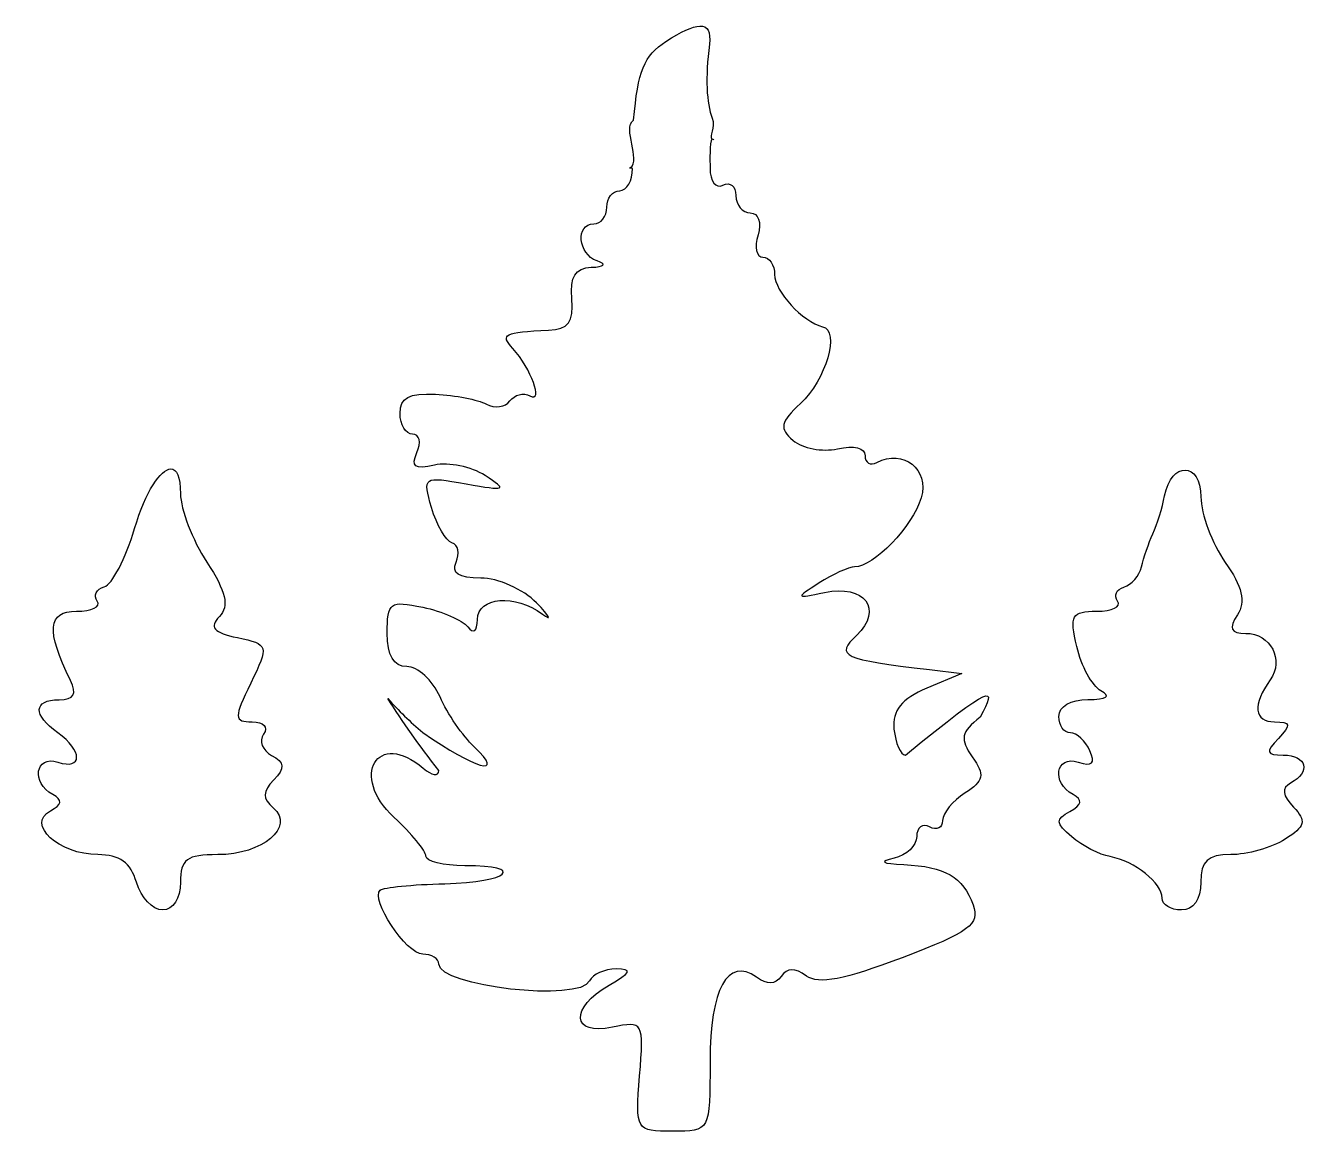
# Model space of a CAD drawing. Header units: centimetres. Extents: x -9.5 to 9.5, y -3.3 to 13.1.
import ezdxf

# ---------------------------------------------------------------- set-up
doc = ezdxf.new("R2010")
doc.units = ezdxf.units.CM
doc.header["$MEASUREMENT"] = 0
doc.layers.add('Layer 1', color=7, linetype='Continuous')

msp = doc.modelspace()

# ---------------------------------------------------------------- linework, layer by layer
at = {"layer": 'Layer 1'}
for points, knots in [([(0.48079, 13.08513), (0.37478, 13.08132), (0.21023, 13.00465), (-0.02026, 12.85527), (-0.02026, 12.85527), (-0.34323, 12.64596), (-0.43692, 12.41909), (-0.49982, 11.6878), (-0.49982, 11.6878), (-0.67198, 11.57719), (-0.38522, 11.0932), (-0.54943, 10.985), (-0.54943, 10.985), (-0.55397, 10.98201), (-0.55813, 10.97889), (-0.56266, 10.9759), (-0.56266, 10.9759), (-0.54688, 10.9752), (-0.53138, 10.97509), (-0.51553, 10.97425), (-0.51553, 10.97425), (-0.51553, 10.79209), (-0.60118, 10.64269), (-0.70653, 10.64269), (-0.70653, 10.64269), (-0.81187, 10.64269), (-0.89835, 10.53246), (-0.89835, 10.39712), (-0.89835, 10.39712), (-0.89835, 10.26179), (-0.98483, 10.15073), (-1.09017, 10.15073), (-1.09017, 10.15073), (-1.36585, 10.15073), (-1.32649, 9.70162), (-1.04221, 9.60337), (-1.04221, 9.60337), (-0.89571, 9.55274), (-0.92944, 9.51538), (-1.12903, 9.50746), (-1.12903, 9.50746), (-1.36361, 9.49815), (-1.44389, 9.36805), (-1.41594, 9.04361), (-1.41594, 9.04361), (-1.38593, 8.69538), (-1.46502, 8.58854), (-1.76073, 8.57563), (-1.76073, 8.57563), (-2.42201, 8.54676), (-2.48257, 8.51578), (-2.29238, 8.30526), (-2.29238, 8.30526), (-2.01738, 8.00087), (-1.83345, 7.49477), (-2.03689, 7.60246), (-2.03689, 7.60246), (-2.13375, 7.65373), (-2.26732, 7.61956), (-2.33455, 7.52639), (-2.33455, 7.52639), (-2.40178, 7.43322), (-2.55907, 7.41178), (-2.68347, 7.47926), (-2.68347, 7.47926), (-2.80787, 7.54674), (-3.14618, 7.61277), (-3.43588, 7.62643), (-3.43588, 7.62643), (-3.83426, 7.64522), (-3.96339, 7.57646), (-3.96339, 7.34283), (-3.96339, 7.34283), (-3.96339, 7.17294), (-3.87939, 7.0336), (-3.77735, 7.0336), (-3.77735, 7.0336), (-3.67531, 7.0336), (-3.64655, 6.91141), (-3.71368, 6.76158), (-3.71368, 6.76158), (-3.8083, 6.55039), (-3.74984, 6.50829), (-3.45323, 6.57472), (-3.45323, 6.57472), (-3.24279, 6.62185), (-2.90484, 6.55256), (-2.70247, 6.42093), (-2.70247, 6.42093), (-2.36369, 6.20057), (-2.38649, 6.19101), (-2.98359, 6.29773), (-2.98359, 6.29773), (-3.62084, 6.41163), (-3.62981, 6.40558), (-3.49622, 5.94468), (-3.49622, 5.94468), (-3.42145, 5.68671), (-3.28524, 5.45217), (-3.1936, 5.42378), (-3.1936, 5.42378), (-3.10196, 5.3954), (-3.07439, 5.26638), (-3.13242, 5.13687), (-3.13242, 5.13687), (-3.20641, 4.97173), (-3.09716, 4.90123), (-2.76779, 4.90123), (-2.76779, 4.90123), (-2.50949, 4.90123), (-2.13637, 4.73547), (-1.93849, 4.53247), (-1.93849, 4.53247), (-1.74061, 4.32947), (-1.70172, 4.25515), (-1.85167, 4.36793), (-1.85167, 4.36793), (-2.25209, 4.66908), (-2.81315, 4.62155), (-2.81657, 4.28607), (-2.81657, 4.28607), (-2.81837, 4.1096), (-2.87394, 4.06806), (-2.96044, 4.17858), (-2.96044, 4.17858), (-3.03783, 4.27747), (-3.33799, 4.40807), (-3.62769, 4.46879), (-3.62769, 4.46879), (-4.11445, 4.57082), (-4.15438, 4.54199), (-4.15438, 4.08432), (-4.15438, 4.08432), (-4.15438, 3.74989), (-4.05972, 3.58905), (-3.86251, 3.58905), (-3.86251, 3.58905), (-3.70189, 3.58905), (-3.48062, 3.38638), (-3.37055, 3.13843), (-3.37055, 3.13843), (-3.26048, 2.89048), (-3.0332, 2.55813), (-2.86619, 2.40008), (-2.86619, 2.40008), (-2.3761, 1.93627), (-2.85801, 2.07047), (-3.62356, 2.61092), (-3.62356, 2.61092), (-3.81404, 2.76884), (-3.98717, 2.93642), (-4.14446, 3.1128), (-4.14446, 3.1128), (-3.92973, 2.77524), (-3.67914, 2.42059), (-3.38874, 2.0462), (-3.38874, 2.0462), (-3.38874, 1.95598), (-3.49181, 1.97151), (-3.6186, 2.0801), (-3.6186, 2.0801), (-4.29902, 2.66285), (-4.71457, 1.96494), (-4.05186, 1.3525), (-4.05186, 1.3525), (-3.79231, 1.11264), (-3.57974, 0.85325), (-3.57974, 0.7762), (-3.57974, 0.7762), (-3.57974, 0.69915), (-3.32113, 0.63647), (-3.0051, 0.63647), (-3.0051, 0.63647), (-2.07772, 0.63647), (-2.34925, 0.39216), (-3.30193, 0.36941), (-3.30193, 0.36941), (-3.77988, 0.358), (-4.20989, 0.31542), (-4.25691, 0.27515), (-4.25691, 0.27515), (-4.41225, 0.14211), (-3.87192, -0.67357), (-3.6277, -0.67487), (-3.6277, -0.67487), (-3.49602, -0.67557), (-3.38875, -0.7416), (-3.38875, -0.82204), (-3.38875, -0.82204), (-3.38875, -1.15624), (-1.29561, -1.39081), (-1.15302, -1.07257), (-1.15302, -1.07257), (-1.10923, -0.97483), (-0.93149, -0.8948), (-0.7578, -0.8948), (-0.7578, -0.8948), (-0.51207, -0.8948), (-0.53532, -0.94799), (-0.86198, -1.13375), (-0.86198, -1.13375), (-1.45348, -1.47012), (-1.42058, -1.89022), (-0.8132, -1.75965), (-0.8132, -1.75965), (-0.35765, -1.66173), (-0.34708, -1.6808), (-0.41054, -2.47981), (-0.41054, -2.47981), (-0.47481, -3.28904), (-0.46786, -3.30085), (0.07894, -3.30085), (0.07894, -3.30085), (0.63224, -3.30085), (0.63374, -3.29804), (0.63374, -2.26732), (0.63374, -2.26732), (0.63374, -1.18859), (0.89478, -0.7135), (1.32083, -1.01634), (1.32083, -1.01634), (1.48345, -1.13193), (1.59781, -1.12769), (1.68711, -1.00394), (1.68711, -1.00394), (1.77931, -0.87616), (1.88864, -0.87482), (2.06331, -0.99898), (2.06331, -0.99898), (2.24304, -1.12673), (2.62535, -1.05384), (3.48296, -0.72778), (3.48296, -0.72778), (4.48596, -0.34645), (4.63902, -0.23245), (4.53468, 0.05439), (4.53468, 0.05439), (4.3826, 0.47248), (4.12076, 0.6254), (3.50694, 0.65301), (3.50694, 0.65301), (3.1797, 0.66773), (3.13401, 0.69765), (3.36307, 0.74892), (3.36307, 0.74892), (3.54742, 0.79018), (3.69793, 0.93403), (3.69793, 1.06807), (3.69793, 1.06807), (3.69793, 1.20211), (3.78441, 1.26604), (3.88975, 1.21028), (3.88975, 1.21028), (3.99509, 1.15452), (4.08157, 1.19721), (4.08157, 1.30536), (4.08157, 1.30536), (4.08157, 1.41352), (4.23208, 1.59823), (4.41643, 1.71546), (4.41643, 1.71546), (4.69211, 1.89077), (4.71111, 1.98555), (4.52309, 2.24959), (4.52309, 2.24959), (4.33519, 2.51345), (4.35602, 2.61824), (4.63885, 2.83746), (4.63885, 2.83746), (4.89267, 3.3071), (4.8579, 3.35616), (3.53091, 2.27687), (3.53091, 2.27687), (3.4583, 2.27687), (3.3819, 2.45012), (3.36141, 2.66217), (3.36141, 2.66217), (3.33491, 2.93636), (3.47538, 3.11094), (3.84676, 3.2674), (3.84676, 3.2674), (3.84676, 3.2674), (4.36849, 3.48733), (4.36849, 3.48733), (4.36849, 3.48733), (4.36849, 3.48733), (3.88976, 3.54355), (3.88976, 3.54355), (3.88976, 3.54355), (2.59884, 3.69328), (2.48323, 3.74673), (2.80497, 4.05122), (2.80497, 4.05122), (3.20956, 4.43412), (2.92461, 4.81567), (2.32955, 4.68705), (2.32955, 4.68705), (1.89738, 4.59364), (1.89355, 4.59941), (2.25017, 4.82761), (2.25017, 4.82761), (2.45466, 4.95846), (2.69247, 5.06574), (2.77768, 5.06574), (2.77768, 5.06574), (3.06092, 5.06574), (3.64106, 5.66839), (3.76491, 6.091), (3.76491, 6.091), (3.88834, 6.51218), (3.49881, 6.8219), (3.10676, 6.61438), (3.10676, 6.61438), (3.01092, 6.56365), (2.9323, 6.60918), (2.9323, 6.71525), (2.9323, 6.71525), (2.9323, 6.83129), (2.76942, 6.87195), (2.52385, 6.81695), (2.52385, 6.81695), (2.29938, 6.76668), (2.00315, 6.82254), (1.86487, 6.94097), (1.86487, 6.94097), (1.65733, 7.11872), (1.676, 7.21361), (1.97484, 7.48833), (1.97484, 7.48833), (2.35262, 7.83562), (2.5634, 8.56689), (2.30309, 8.62769), (2.30309, 8.62769), (2.00663, 8.69694), (1.5912, 9.14775), (1.5912, 9.40077), (1.5912, 9.40077), (1.5912, 9.54255), (1.51305, 9.65874), (1.41757, 9.65874), (1.41757, 9.65874), (1.32209, 9.65874), (1.28971, 9.80654), (1.34481, 9.98699), (1.34481, 9.98699), (1.40082, 10.17042), (1.35028, 10.31441), (1.23071, 10.31441), (1.23071, 10.31441), (1.11308, 10.31441), (1.01656, 10.43007), (1.01656, 10.57073), (1.01656, 10.57073), (1.01656, 10.71139), (0.93091, 10.78028), (0.82556, 10.72452), (0.82556, 10.72452), (0.72022, 10.66876), (0.63374, 10.78337), (0.63374, 10.97918), (0.63374, 10.97918), (0.63374, 11.0926), (0.62306, 11.35712), (0.66185, 11.40913), (0.66185, 11.40913), (0.61663, 11.44978), (0.71916, 11.57899), (0.66516, 11.71919), (0.66516, 11.71919), (0.57864, 11.94383), (0.56409, 12.31351), (0.62382, 12.81638), (0.62382, 12.81638), (0.64564, 13.00011), (0.60093, 13.08942), (0.48078, 13.0851), (0.48078, 13.0851), (0.48078, 13.0851), (0.48079, 13.08513), (0.48079, 13.08513)], [0, 0, 0, 0, 0.01041667, 0.01041667, 0.01041667, 0.01041667, 0.02083333, 0.02083333, 0.02083333, 0.02083333, 0.03125, 0.03125, 0.03125, 0.03125, 0.04166667, 0.04166667, 0.04166667, 0.04166667, 0.05208333, 0.05208333, 0.05208333, 0.05208333, 0.0625, 0.0625, 0.0625, 0.0625, 0.07291667, 0.07291667, 0.07291667, 0.07291667, 0.08333333, 0.08333333, 0.08333333, 0.08333333, 0.09375, 0.09375, 0.09375, 0.09375, 0.10416667, 0.10416667, 0.10416667, 0.10416667, 0.11458333, 0.11458333, 0.11458333, 0.11458333, 0.125, 0.125, 0.125, 0.125, 0.13541667, 0.13541667, 0.13541667, 0.13541667, 0.14583333, 0.14583333, 0.14583333, 0.14583333, 0.15625, 0.15625, 0.15625, 0.15625, 0.16666667, 0.16666667, 0.16666667, 0.16666667, 0.17708333, 0.17708333, 0.17708333, 0.17708333, 0.1875, 0.1875, 0.1875, 0.1875, 0.19791667, 0.19791667, 0.19791667, 0.19791667, 0.20833333, 0.20833333, 0.20833333, 0.20833333, 0.21875, 0.21875, 0.21875, 0.21875, 0.22916667, 0.22916667, 0.22916667, 0.22916667, 0.23958333, 0.23958333, 0.23958333, 0.23958333, 0.25, 0.25, 0.25, 0.25, 0.26041667, 0.26041667, 0.26041667, 0.26041667, 0.27083333, 0.27083333, 0.27083333, 0.27083333, 0.28125, 0.28125, 0.28125, 0.28125, 0.29166667, 0.29166667, 0.29166667, 0.29166667, 0.30208333, 0.30208333, 0.30208333, 0.30208333, 0.3125, 0.3125, 0.3125, 0.3125, 0.32291667, 0.32291667, 0.32291667, 0.32291667, 0.33333333, 0.33333333, 0.33333333, 0.33333333, 0.34375, 0.34375, 0.34375, 0.34375, 0.35416667, 0.35416667, 0.35416667, 0.35416667, 0.36458333, 0.36458333, 0.36458333, 0.36458333, 0.375, 0.375, 0.375, 0.375, 0.38541667, 0.38541667, 0.38541667, 0.38541667, 0.39583333, 0.39583333, 0.39583333, 0.39583333, 0.40625, 0.40625, 0.40625, 0.40625, 0.41666667, 0.41666667, 0.41666667, 0.41666667, 0.42708333, 0.42708333, 0.42708333, 0.42708333, 0.4375, 0.4375, 0.4375, 0.4375, 0.44791667, 0.44791667, 0.44791667, 0.44791667, 0.45833333, 0.45833333, 0.45833333, 0.45833333, 0.46875, 0.46875, 0.46875, 0.46875, 0.47916667, 0.47916667, 0.47916667, 0.47916667, 0.48958333, 0.48958333, 0.48958333, 0.48958333, 0.5, 0.5, 0.5, 0.5, 0.51041667, 0.51041667, 0.51041667, 0.51041667, 0.52083333, 0.52083333, 0.52083333, 0.52083333, 0.53125, 0.53125, 0.53125, 0.53125, 0.54166667, 0.54166667, 0.54166667, 0.54166667, 0.55208333, 0.55208333, 0.55208333, 0.55208333, 0.5625, 0.5625, 0.5625, 0.5625, 0.57291667, 0.57291667, 0.57291667, 0.57291667, 0.58333333, 0.58333333, 0.58333333, 0.58333333, 0.59375, 0.59375, 0.59375, 0.59375, 0.60416667, 0.60416667, 0.60416667, 0.60416667, 0.61458333, 0.61458333, 0.61458333, 0.61458333, 0.625, 0.625, 0.625, 0.625, 0.63541667, 0.63541667, 0.63541667, 0.63541667, 0.64583333, 0.64583333, 0.64583333, 0.64583333, 0.65625, 0.65625, 0.65625, 0.65625, 0.66666667, 0.66666667, 0.66666667, 0.66666667, 0.67708333, 0.67708333, 0.67708333, 0.67708333, 0.6875, 0.6875, 0.6875, 0.6875, 0.69791667, 0.69791667, 0.69791667, 0.69791667, 0.70833333, 0.70833333, 0.70833333, 0.70833333, 0.71875, 0.71875, 0.71875, 0.71875, 0.72916667, 0.72916667, 0.72916667, 0.72916667, 0.73958333, 0.73958333, 0.73958333, 0.73958333, 0.75, 0.75, 0.75, 0.75, 0.76041667, 0.76041667, 0.76041667, 0.76041667, 0.77083333, 0.77083333, 0.77083333, 0.77083333, 0.78125, 0.78125, 0.78125, 0.78125, 0.79166667, 0.79166667, 0.79166667, 0.79166667, 0.80208333, 0.80208333, 0.80208333, 0.80208333, 0.8125, 0.8125, 0.8125, 0.8125, 0.82291667, 0.82291667, 0.82291667, 0.82291667, 0.83333333, 0.83333333, 0.83333333, 0.83333333, 0.84375, 0.84375, 0.84375, 0.84375, 0.85416667, 0.85416667, 0.85416667, 0.85416667, 0.86458333, 0.86458333, 0.86458333, 0.86458333, 0.875, 0.875, 0.875, 0.875, 0.88541667, 0.88541667, 0.88541667, 0.88541667, 0.89583333, 0.89583333, 0.89583333, 0.89583333, 0.90625, 0.90625, 0.90625, 0.90625, 0.91666667, 0.91666667, 0.91666667, 0.91666667, 0.92708333, 0.92708333, 0.92708333, 0.92708333, 0.9375, 0.9375, 0.9375, 0.9375, 0.94791667, 0.94791667, 0.94791667, 0.94791667, 0.95833333, 0.95833333, 0.95833333, 0.95833333, 0.96875, 0.96875, 0.96875, 0.96875, 0.97916667, 0.97916667, 0.97916667, 0.97916667, 1, 1, 1, 1]), ([(0.66186, 11.40916), (0.69439, 11.39289), (0.69883, 11.39642), (0.66351, 11.41164), (0.66351, 11.41164), (0.66296, 11.41101), (0.66239, 11.40987), (0.66186, 11.40916)], [0, 0, 0, 0, 0.33333333, 0.33333333, 0.33333333, 0.33333333, 1, 1, 1, 1]), ([(-7.36576, 6.5185), (-7.51174, 6.51478), (-7.73721, 6.185), (-7.89989, 5.63628), (-7.89989, 5.63628), (-8.03138, 5.19274), (-8.23402, 4.80302), (-8.35051, 4.76977), (-8.35051, 4.76977), (-8.467, 4.73651), (-8.51341, 4.64145), (-8.45386, 4.55893), (-8.45386, 4.55893), (-8.39431, 4.47641), (-8.53308, 4.40928), (-8.76226, 4.40928), (-8.76226, 4.40928), (-9.18938, 4.40928), (-9.21456, 4.12366), (-8.85156, 3.38402), (-8.85156, 3.38402), (-8.75126, 3.17965), (-8.79863, 3.09711), (-9.01775, 3.09711), (-9.01775, 3.09711), (-9.4042, 3.09711), (-9.41376, 2.87194), (-9.03842, 2.60515), (-9.03842, 2.60515), (-8.6668, 2.341), (-8.6668, 2.04976), (-9.03842, 2.17189), (-9.03842, 2.17189), (-9.37278, 2.28178), (-9.4383, 1.86335), (-9.11366, 1.69151), (-9.11366, 1.69151), (-8.96438, 1.61249), (-8.97488, 1.5407), (-9.14921, 1.44842), (-9.14921, 1.44842), (-9.51493, 1.25484), (-9.02029, 0.80019), (-8.44393, 0.80019), (-8.44393, 0.80019), (-8.12182, 0.80019), (-7.95829, 0.68251), (-7.8726, 0.39009), (-7.8726, 0.39009), (-7.8065, 0.16453), (-7.63224, -0.02001), (-7.48565, -0.02001), (-7.48565, -0.02001), (-7.32903, -0.02001), (-7.21941, 0.14912), (-7.21941, 0.39009), (-7.21941, 0.39009), (-7.21941, 0.73252), (-7.12812, 0.80019), (-6.66792, 0.80019), (-6.66792, 0.80019), (-6.00432, 0.80019), (-5.5151, 1.21091), (-5.84358, 1.49224), (-5.84358, 1.49224), (-6.00544, 1.63087), (-6.00367, 1.73695), (-5.83779, 1.90813), (-5.83779, 1.90813), (-5.66709, 2.08428), (-5.67454, 2.16894), (-5.86756, 2.27111), (-5.86756, 2.27111), (-6.00596, 2.34437), (-6.05983, 2.48582), (-5.98745, 2.58613), (-5.98745, 2.58613), (-5.9122, 2.69041), (-5.98475, 2.76886), (-6.15695, 2.76886), (-6.15695, 2.76886), (-6.42672, 2.76886), (-6.42893, 2.8284), (-6.17845, 3.34185), (-6.17845, 3.34185), (-5.90571, 3.90091), (-5.9107, 3.91804), (-6.37275, 4.01736), (-6.37275, 4.01736), (-6.7319, 4.09456), (-6.79709, 4.17015), (-6.64229, 4.3299), (-6.64229, 4.3299), (-6.49354, 4.48341), (-6.54379, 4.70218), (-6.82833, 5.13605), (-6.82833, 5.13605), (-7.04315, 5.46362), (-7.21942, 5.92023), (-7.21942, 6.15056), (-7.21942, 6.15056), (-7.21942, 6.40611), (-7.27818, 6.52073), (-7.36577, 6.5185), (-7.36577, 6.5185), (-7.36577, 6.5185), (-7.36576, 6.5185), (-7.36576, 6.5185)], [0, 0, 0, 0, 0.03571429, 0.03571429, 0.03571429, 0.03571429, 0.07142857, 0.07142857, 0.07142857, 0.07142857, 0.10714286, 0.10714286, 0.10714286, 0.10714286, 0.14285714, 0.14285714, 0.14285714, 0.14285714, 0.17857143, 0.17857143, 0.17857143, 0.17857143, 0.21428571, 0.21428571, 0.21428571, 0.21428571, 0.25, 0.25, 0.25, 0.25, 0.28571429, 0.28571429, 0.28571429, 0.28571429, 0.32142857, 0.32142857, 0.32142857, 0.32142857, 0.35714286, 0.35714286, 0.35714286, 0.35714286, 0.39285714, 0.39285714, 0.39285714, 0.39285714, 0.42857143, 0.42857143, 0.42857143, 0.42857143, 0.46428571, 0.46428571, 0.46428571, 0.46428571, 0.5, 0.5, 0.5, 0.5, 0.53571429, 0.53571429, 0.53571429, 0.53571429, 0.57142857, 0.57142857, 0.57142857, 0.57142857, 0.60714286, 0.60714286, 0.60714286, 0.60714286, 0.64285714, 0.64285714, 0.64285714, 0.64285714, 0.67857143, 0.67857143, 0.67857143, 0.67857143, 0.71428571, 0.71428571, 0.71428571, 0.71428571, 0.75, 0.75, 0.75, 0.75, 0.78571429, 0.78571429, 0.78571429, 0.78571429, 0.82142857, 0.82142857, 0.82142857, 0.82142857, 0.85714286, 0.85714286, 0.85714286, 0.85714286, 0.89285714, 0.89285714, 0.89285714, 0.89285714, 0.92857143, 0.92857143, 0.92857143, 0.92857143, 1, 1, 1, 1]), ([(7.67993, 6.50279), (7.55761, 6.50591), (7.42296, 6.37884), (7.37401, 6.11832), (7.37401, 6.11832), (7.34151, 5.94535), (7.26362, 5.69307), (7.2012, 5.55773), (7.2012, 5.55773), (7.13878, 5.4224), (7.06273, 5.20195), (7.0317, 5.06825), (7.0317, 5.06825), (7.00068, 4.93455), (6.88381, 4.79919), (6.77208, 4.76729), (6.77208, 4.76729), (6.66034, 4.73539), (6.61745, 4.64145), (6.677, 4.55893), (6.677, 4.55893), (6.73655, 4.47641), (6.59701, 4.40928), (6.36694, 4.40928), (6.36694, 4.40928), (5.99848, 4.40928), (5.96378, 4.34666), (6.07176, 3.88425), (6.07176, 3.88425), (6.13919, 3.59551), (6.30051, 3.301), (6.4306, 3.23023), (6.4306, 3.23023), (6.58555, 3.14594), (6.51861, 3.10124), (6.2363, 3.09959), (6.2363, 3.09959), (5.98223, 3.09811), (5.80553, 2.99579), (5.80553, 2.85072), (5.80553, 2.85072), (5.80553, 2.71539), (5.88261, 2.60515), (5.97668, 2.60515), (5.97668, 2.60515), (6.07075, 2.60515), (6.20093, 2.48595), (6.26607, 2.34057), (6.26607, 2.34057), (6.35081, 2.15143), (6.30205, 2.103), (6.09492, 2.17107), (6.09492, 2.17107), (5.75865, 2.28159), (5.69097, 1.86419), (6.0172, 1.69151), (6.0172, 1.69151), (6.16488, 1.61334), (6.15029, 1.53768), (5.96924, 1.44181), (5.96924, 1.44181), (5.75335, 1.32749), (5.75785, 1.26343), (5.99653, 1.06313), (5.99653, 1.06313), (6.15455, 0.93052), (6.41153, 0.79897), (6.56704, 0.77043), (6.56704, 0.77043), (6.93274, 0.70331), (7.33764, 0.38048), (7.33764, 0.1561), (7.33764, 0.1561), (7.33764, 0.05943), (7.46653, -0.02001), (7.62455, -0.02001), (7.62455, -0.02001), (7.80331, -0.02001), (7.91228, 0.13492), (7.91228, 0.39009), (7.91228, 0.39009), (7.91228, 0.70912), (8.01061, 0.80019), (8.35463, 0.80019), (8.35463, 0.80019), (8.59785, 0.80019), (8.96027, 0.90282), (9.16078, 1.02839), (9.16078, 1.02839), (9.46098, 1.2164), (9.48283, 1.30108), (9.28398, 1.50629), (9.28398, 1.50629), (9.12095, 1.67453), (9.10788, 1.79006), (9.24347, 1.86182), (9.24347, 1.86182), (9.54979, 2.02396), (9.48277, 2.27689), (9.1335, 2.27689), (9.1335, 2.27689), (8.87899, 2.27689), (8.86628, 2.32093), (9.06157, 2.52246), (9.06157, 2.52246), (9.25589, 2.72299), (9.24562, 2.76885), (9.00617, 2.76885), (9.00617, 2.76885), (8.70058, 2.76885), (8.67316, 3.02545), (8.94002, 3.39145), (8.94002, 3.39145), (9.15363, 3.68441), (8.94575, 4.08102), (8.5787, 4.08102), (8.5787, 4.08102), (8.35223, 4.08102), (8.32102, 4.15014), (8.45468, 4.3547), (8.45468, 4.3547), (8.58006, 4.54659), (8.52618, 4.77883), (8.27361, 5.13357), (8.27361, 5.13357), (8.07559, 5.41169), (7.91352, 5.84863), (7.91312, 6.10426), (7.91312, 6.10426), (7.91272, 6.36604), (7.80228, 6.49967), (7.67996, 6.50279), (7.67996, 6.50279), (7.67996, 6.50279), (7.67993, 6.50279), (7.67993, 6.50279)], [0, 0, 0, 0, 0.02857143, 0.02857143, 0.02857143, 0.02857143, 0.05714286, 0.05714286, 0.05714286, 0.05714286, 0.08571429, 0.08571429, 0.08571429, 0.08571429, 0.11428571, 0.11428571, 0.11428571, 0.11428571, 0.14285714, 0.14285714, 0.14285714, 0.14285714, 0.17142857, 0.17142857, 0.17142857, 0.17142857, 0.2, 0.2, 0.2, 0.2, 0.22857143, 0.22857143, 0.22857143, 0.22857143, 0.25714286, 0.25714286, 0.25714286, 0.25714286, 0.28571429, 0.28571429, 0.28571429, 0.28571429, 0.31428571, 0.31428571, 0.31428571, 0.31428571, 0.34285714, 0.34285714, 0.34285714, 0.34285714, 0.37142857, 0.37142857, 0.37142857, 0.37142857, 0.4, 0.4, 0.4, 0.4, 0.42857143, 0.42857143, 0.42857143, 0.42857143, 0.45714286, 0.45714286, 0.45714286, 0.45714286, 0.48571429, 0.48571429, 0.48571429, 0.48571429, 0.51428571, 0.51428571, 0.51428571, 0.51428571, 0.54285714, 0.54285714, 0.54285714, 0.54285714, 0.57142857, 0.57142857, 0.57142857, 0.57142857, 0.6, 0.6, 0.6, 0.6, 0.62857143, 0.62857143, 0.62857143, 0.62857143, 0.65714286, 0.65714286, 0.65714286, 0.65714286, 0.68571429, 0.68571429, 0.68571429, 0.68571429, 0.71428571, 0.71428571, 0.71428571, 0.71428571, 0.74285714, 0.74285714, 0.74285714, 0.74285714, 0.77142857, 0.77142857, 0.77142857, 0.77142857, 0.8, 0.8, 0.8, 0.8, 0.82857143, 0.82857143, 0.82857143, 0.82857143, 0.85714286, 0.85714286, 0.85714286, 0.85714286, 0.88571429, 0.88571429, 0.88571429, 0.88571429, 0.91428571, 0.91428571, 0.91428571, 0.91428571, 0.94285714, 0.94285714, 0.94285714, 0.94285714, 1, 1, 1, 1])]:
    msp.add_open_spline(points, degree=3, knots=knots, dxfattribs=at)

doc.saveas('drawing.dxf')
